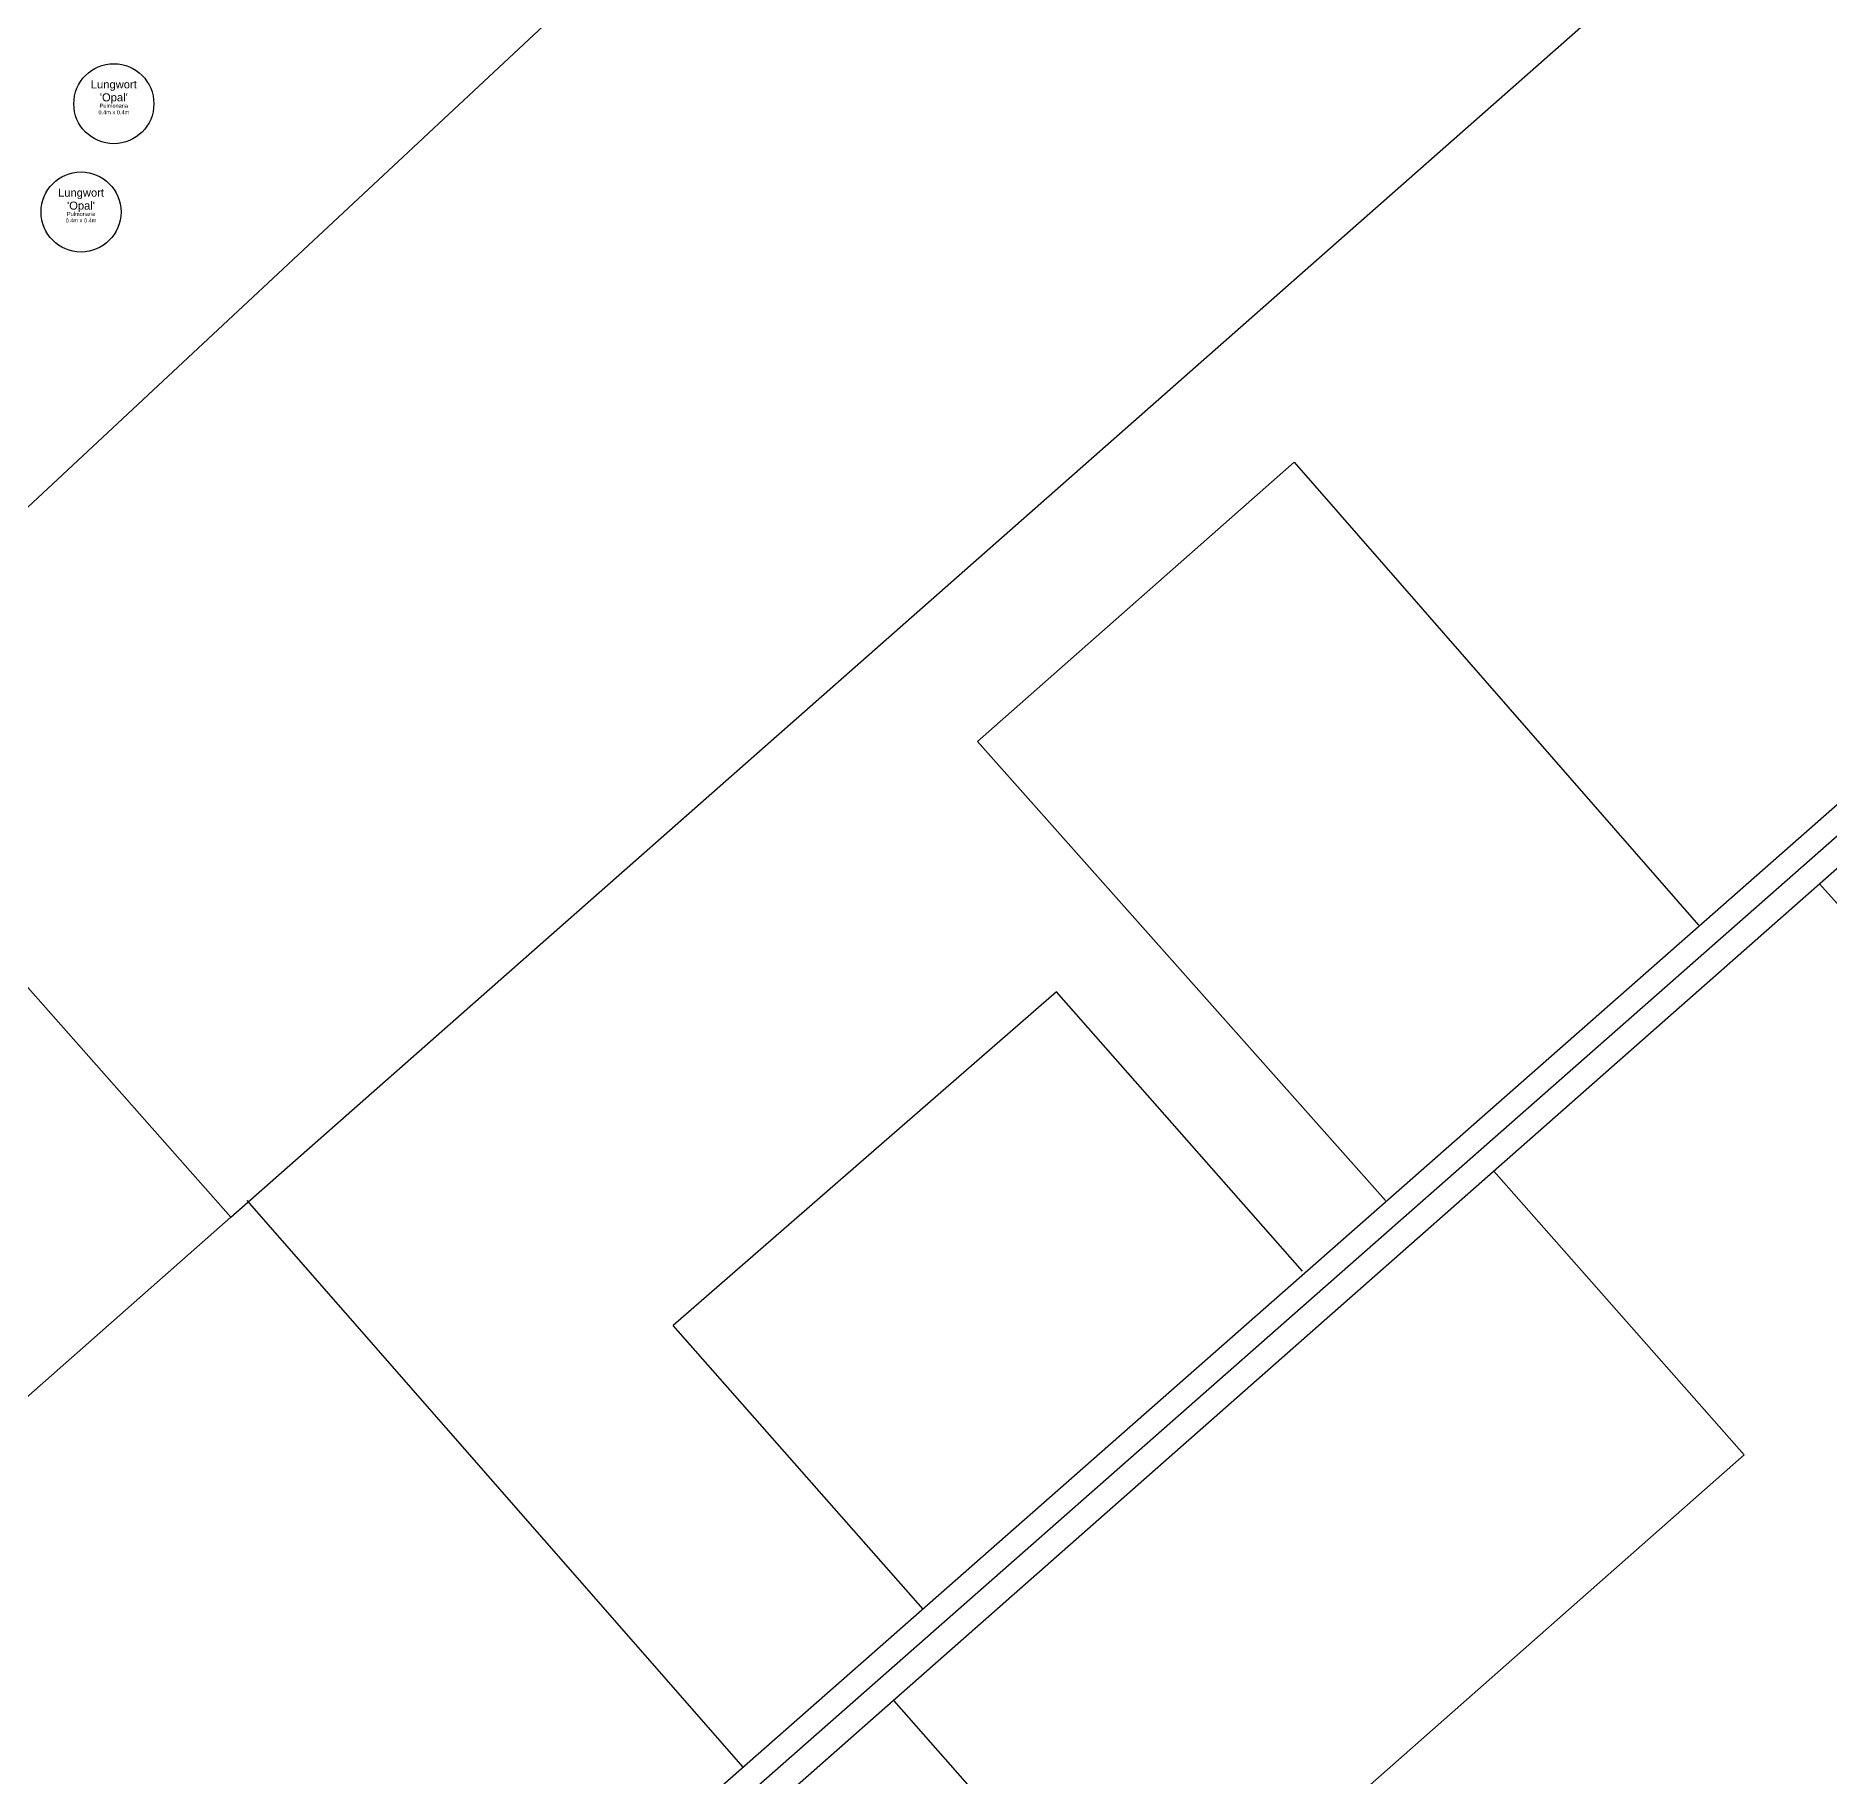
# Model space of a CAD drawing. Header units: metres. Extents: x 0 to 134, y 7 to 109.
# Drawn here: x 64.11 to 73.07, y 52.04 to 60.74 of the extents above; entities that cross this region are included whole.
import ezdxf

# ---------------------------------------------------------------- set-up
doc = ezdxf.new("R2010")
doc.units = ezdxf.units.M
for name, color, linetype, true_color in [('Borders', 6, 'Continuous', 0xff00ff), ('Buildings', 30, 'Continuous', 0xff7f00), ('Patio', 9, 'Continuous', 0xc0c0c0)]:
    doc.layers.add(name, color=color, linetype=linetype, true_color=true_color)
doc.layers.add('Plant - Perennial', color=3, linetype='Continuous', lineweight=25, true_color=0x00ff00)
doc.layers.add('Plant label', color=30, linetype='Continuous', lineweight=25, true_color=0xff7f00)
doc.styles.add('textstyle63', font='')
doc.styles.add('textstyle64', font='')
doc.styles.get('textstyle63').set_extended_font_data('Arial')
doc.styles.get('textstyle64').set_extended_font_data('Arial')

# ---------------------------------------------------------------- blocks, each defined once
blk = doc.blocks.new("Perennial - Pulmonaria 'Opal'")
at = {"layer": 'Plant - Perennial'}
blk.add_circle((0, 0), 0.2, dxfattribs=at)
at = {"layer": 'Plant - Perennial', "color": 30, "true_color": 0xff7f00, "insert": (0, 0), "char_height": 0.04, "attachment_point": 8, "line_spacing_factor": 0.971628, "style": 'textstyle64'}
blk.add_mtext("Lungwort\\P'Opal'", dxfattribs=at)
at = {"layer": 'Plant label', "insert": (0, 0), "char_height": 0.02, "attachment_point": 2, "line_spacing_factor": 0.971628, "style": 'textstyle63'}
blk.add_mtext('\\c32767;Pulmonaria\\P0.4m x 0.4m', dxfattribs=at)

msp = doc.modelspace()

# ---------------------------------------------------------------- linework, layer by layer
at = {"layer": 'Borders'}
msp.add_line((63.0588, 57.4419), (70.6253, 64.5017), dxfattribs=at)
at = {"layer": 'Buildings'}
for p, q in [((65.0852, 54.8367), (73.5273, 62.2767)), ((64.3965, 49.2304), (76.0052, 59.4425)), ((64.4814, 49.1471), (76.09, 59.3592)), ((64.563, 49.0429), (76.1716, 59.2758)), ((70.3999, 58.6089), (68.8167, 57.2125)), ((70.3999, 58.6089), (72.4208, 56.2955)), ((68.8167, 57.2125), (70.8572, 54.92)), ((73.0246, 56.5039), (74.2749, 55.1076)), ((65.0852, 54.8367), (63.6458, 56.4623)), ((69.2116, 55.9619), (67.2953, 54.2948)), ((70.4423, 54.5657), (69.2116, 55.9619)), ((71.399, 55.0659), (72.6493, 53.6487)), ((67.648, 52.0858), (65.1672, 54.92)), ((61.3766, 51.5648), (65.0852, 54.8367)), ((68.5456, 52.8776), (67.2953, 54.2948)), ((72.6493, 53.6487), (69.6493, 51.0019)), ((68.3988, 52.4189), (69.6491, 51.0017))]:
    msp.add_line(p, q, dxfattribs=at)
at = {"layer": 'Patio'}
msp.add_open_spline([(85.0549, 53.8754), (83.6552, 51.0039), (77.8397, 45.6771), (72.1056, 40.6598), (72.1056, 40.6598), (72.1056, 40.6598)], degree=3, dxfattribs=at)

# ---------------------------------------------------------------- block references
at = {"layer": 'Plant - Perennial'}
for p in [(64.5, 60.4), (64.336, 59.8591)]:
    msp.add_blockref("Perennial - Pulmonaria 'Opal'", p, dxfattribs=at)

doc.saveas('drawing.dxf')
